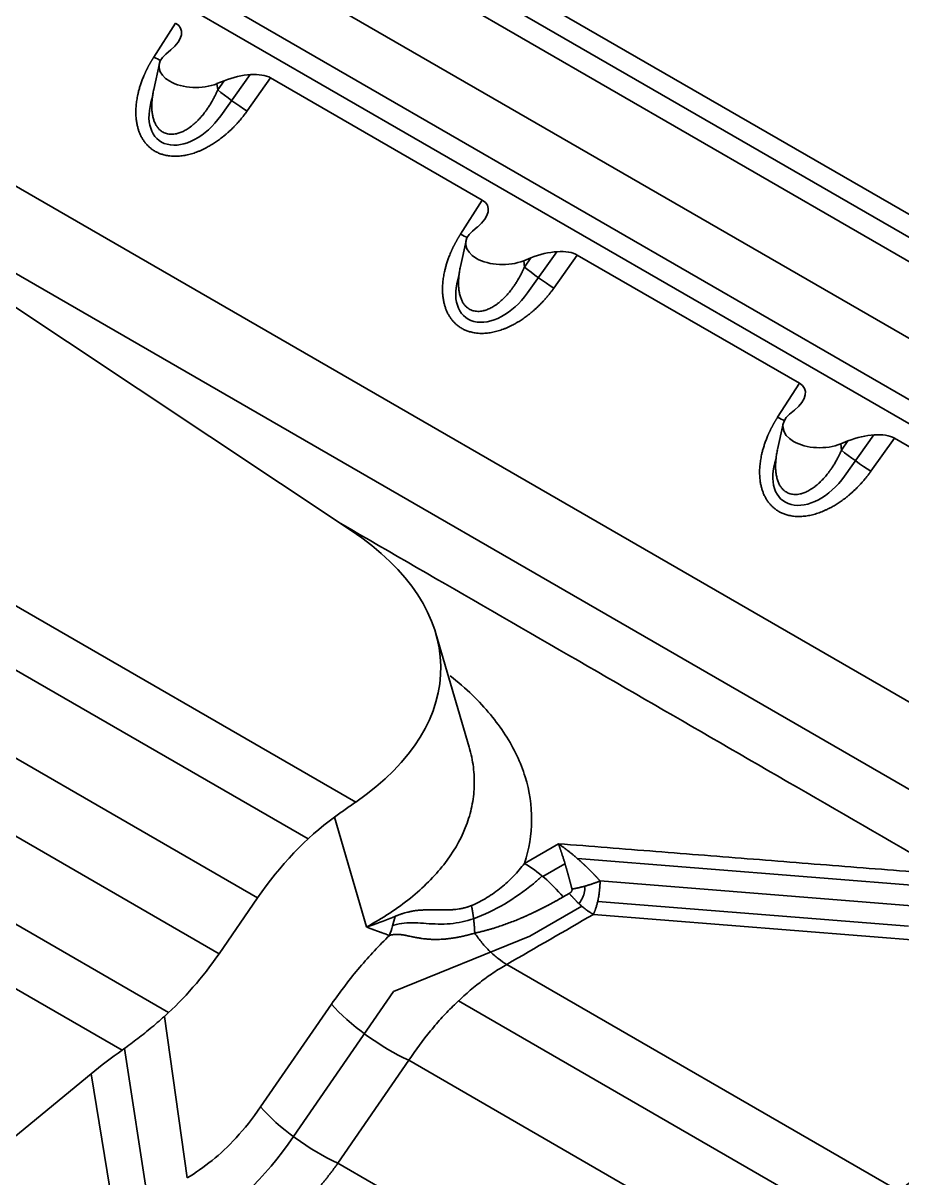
# Model space of a CAD drawing. Header units: millimetres. Extents: x 256 to 2096, y 1004 to 2403.
# Drawn here: x 1630.8 to 1690.5, y 2091 to 2169.4 of the extents above; entities that cross this region are included whole.
import ezdxf

# ---------------------------------------------------------------- set-up
doc = ezdxf.new("R2010")
doc.units = ezdxf.units.MM
doc.layers.add('1', color=7, linetype='Continuous', true_color=0xffffff)

msp = doc.modelspace()

# ---------------------------------------------------------------- linework, layer by layer
at = {"layer": '1', "color": 7, "linetype": 'Continuous', "lineweight": 35}
for p, q in [((1596.868, 2210.736), (1757.474, 2118.01)), ((1756.055, 2115.636), (1595.449, 2208.361)), ((1756.506, 2117.012), (1602.939, 2205.674)), ((1592.594, 2204.79), (1753.775, 2111.733)), ((1749.592, 2109.995), (1590.736, 2201.711)), ((1589.546, 2200.757), (1747.941, 2109.307)), ((1653.069, 2134.954), (1554.849, 2200.188)), ((1517.584, 2194.91), (1653.378, 2116.51)), ((1650.138, 2114.005), (1514.174, 2192.504)), ((1510.373, 2188.722), (1646.709, 2110.008)), ((1580.639, 2186.992), (1737.2, 2096.602)), ((1644.091, 2106.211), (1506.94, 2185.396)), ((1640.662, 2102.214), (1501.485, 2182.568)), ((1637.504, 2099.662), (1496.162, 2181.266)), ((1641.142, 2169.411), (1639.66, 2167.102)), ((1733.437, 2092.855), (1603.522, 2167.862)), ((1640.814, 2167.591), (1640.471, 2167.308)), ((1640.038, 2166.66), (1639.657, 2164.908)), ((1643.952, 2165.298), (1644.442, 2165.496)), ((1644, 2164.874), (1644.442, 2165.496)), ((1646.198, 2165.912), (1644.207, 2163.111)), ((1646, 2163.442), (1647.595, 2165.686)), ((1661.974, 2157.384), (1647.595, 2165.686)), ((1643.952, 2165.298), (1644, 2164.874)), ((1661.974, 2157.384), (1660.492, 2155.075)), ((1661.645, 2155.564), (1661.302, 2155.281)), ((1660.87, 2154.633), (1660.489, 2152.881)), ((1667.029, 2153.885), (1665.039, 2151.084)), ((1666.832, 2151.414), (1668.427, 2153.659)), ((1683.513, 2144.949), (1668.427, 2153.659)), ((1664.784, 2153.271), (1665.274, 2153.469)), ((1664.784, 2153.271), (1664.832, 2152.846)), ((1664.832, 2152.846), (1665.274, 2153.469)), ((1683.513, 2144.949), (1682.03, 2142.64)), ((1683.184, 2143.129), (1682.841, 2142.846)), ((1682.408, 2142.198), (1682.027, 2140.446)), ((1688.568, 2141.45), (1686.577, 2138.649)), ((1688.371, 2138.979), (1689.966, 2141.223)), ((1704.952, 2132.571), (1689.966, 2141.223)), ((1686.323, 2140.835), (1686.813, 2141.034)), ((1686.323, 2140.835), (1686.37, 2140.411)), ((1686.37, 2140.411), (1686.813, 2141.034)), ((1661.084, 2120.236), (1658.816, 2127.967)), ((1654.113, 2108.025), (1651.926, 2115.48)), ((1667.14, 2113.68), (1664.83, 2112.346)), ((1666.088, 2111.456), (1667.59, 2112.323)), ((1668.433, 2112.674), (1693.416, 2110.686)), ((1669.978, 2111.149), (1693.202, 2109.301)), ((1644.091, 2106.211), (1646.709, 2110.008)), ((1667.872, 2110.303), (1667.468, 2110.069)), ((1690.914, 2108.08), (1669.811, 2109.759)), ((1665.198, 2107.395), (1668.734, 2109.436)), ((1669.52, 2108.88), (1692.805, 2107.027)), ((1665.198, 2107.395), (1655.938, 2103.639)), ((1663.639, 2105.484), (1690.294, 2090.095)), ((1649.148, 2093.789), (1655.938, 2103.639)), ((1646.918, 2095.801), (1651.736, 2102.789)), ((1687.397, 2087.392), (1660.35, 2103.008)), ((1641.919, 2090.985), (1640.379, 2101.957)), ((1639.285, 2089.319), (1637.676, 2099.784)), ((1652.168, 2091.985), (1656.986, 2098.973)), ((1656.986, 2098.973), (1683.775, 2083.506)), ((1627.702, 2091.715), (1635.397, 2098.06)), ((1637.111, 2087.677), (1635.397, 2098.06)), ((1677.451, 2077.388), (1652.168, 2091.985))]:
    msp.add_line(p, q, dxfattribs=at)
for centre, major_axis, ratio, start_param, end_param in [((1638.897, 2168.055), (2.614, 0.946), 0.485717, 5.345201, 6.671447), ((1638.789, 2167.887), (1.683, -1.081), 0.116058, 5.328863, 5.692028), ((1642.518, 2166.48), (-2.5, 0), 0.57735, 5.67232, 8.464847), ((1645.246, 2164.39), (2.712, 0.885), 0.461217, 0.392684, 1.71893), ((1645.13, 2164.226), (-1.63, 1.159), 0.082908, 0.865704, 2.191949), ((1642.234, 2164.391), (2.211, 2.952), 0.636659, 2.042186, 4.755388), ((1659.729, 2156.028), (2.614, 0.946), 0.485717, 5.345201, 6.671447), ((1663.35, 2154.453), (-2.5, 0), 0.57735, 5.67232, 8.464847), ((1659.621, 2155.859), (1.683, -1.081), 0.116058, 5.328863, 5.692028), ((1666.078, 2152.362), (2.712, 0.885), 0.461217, 0.392684, 1.71893), ((1665.962, 2152.199), (-1.63, 1.159), 0.082908, 0.865704, 2.191949), ((1663.066, 2152.363), (2.211, 2.952), 0.636659, 2.042186, 4.755388), ((1681.268, 2143.593), (2.614, 0.946), 0.485717, 5.345201, 6.671447), ((1681.159, 2143.424), (1.683, -1.081), 0.116058, 5.328863, 5.692028), ((1684.889, 2142.018), (-2.5, 0), 0.57735, 5.67232, 8.464847), ((1687.616, 2139.927), (2.712, 0.885), 0.461217, 0.392684, 1.71893), ((1687.5, 2139.763), (-1.63, 1.159), 0.082908, 0.865704, 2.191949), ((1684.605, 2139.928), (2.211, 2.952), 0.636659, 2.042186, 4.755388), ((1633.442, 2125.649), (-25.715, 0.042), 0.561305, 2.458838, 3.844981), ((1655.939, 2098.702), (6.727, 19.035), 0.666532, 0.770798, 1.185651), ((1664.83, 2105.814), (4, -6.928), 0.577343, 1.871086, 2.356219), ((1650.099, 2109.534), (-2.618, -7.559), 0.743312, 1.552769, 1.72162), ((1634.861, 2117.518), (6.727, 19.035), 0.666532, 4.02355, 4.327244), ((1655.218, 2101.488), (-4.116, 2.838), 0.261213, 0.765491, 2.185331), ((1672.259, 2083.158), (-45, 0), 0.57735, 5.594889, 5.67232), ((1650.4, 2094.5), (-4.116, 2.838), 0.261213, 0.765491, 2.185331), ((1639.887, 2105.052), (6.727, 19.035), 0.666532, 3.804731, 4.329971), ((1691.773, 2078.013), (12.247, 15.98), 0.469287, 0.84682, 1.370419)]:
    msp.add_ellipse(centre, major_axis=major_axis, ratio=ratio, start_param=start_param, end_param=end_param, dxfattribs=at)
for points, degree, knots in [([(1639.66, 2167.102), (1639.652, 2167.09), (1639.636, 2167.065), (1639.612, 2167.027), (1639.588, 2166.989), (1639.564, 2166.95), (1639.54, 2166.911), (1639.516, 2166.871), (1639.491, 2166.83), (1639.467, 2166.788), (1639.442, 2166.746), (1639.418, 2166.704), (1639.393, 2166.66), (1639.369, 2166.616), (1639.344, 2166.572), (1639.319, 2166.527), (1639.295, 2166.481), (1639.27, 2166.434), (1639.246, 2166.387), (1639.221, 2166.339), (1639.197, 2166.291), (1639.173, 2166.242), (1639.148, 2166.192), (1639.124, 2166.142), (1639.1, 2166.091), (1639.076, 2166.039), (1639.053, 2165.987), (1639.029, 2165.934), (1639.006, 2165.88), (1638.952, 2165.753), (1638.873, 2165.556), (1638.778, 2165.292), (1638.698, 2165.036), (1638.63, 2164.791), (1638.576, 2164.567), (1638.535, 2164.363), (1638.503, 2164.176), (1638.477, 2163.994), (1638.459, 2163.817), (1638.446, 2163.645), (1638.439, 2163.478), (1638.439, 2163.316), (1638.443, 2163.16), (1638.453, 2163.01), (1638.467, 2162.865), (1638.486, 2162.726), (1638.508, 2162.592), (1638.535, 2162.465), (1638.573, 2162.306), (1638.629, 2162.117), (1638.711, 2161.902), (1638.807, 2161.697), (1638.919, 2161.502), (1639.043, 2161.324), (1639.179, 2161.161), (1639.327, 2161.011), (1639.468, 2160.892), (1639.594, 2160.801), (1639.701, 2160.732), (1639.811, 2160.669), (1639.924, 2160.613), (1640.039, 2160.562), (1640.157, 2160.518), (1640.286, 2160.477), (1640.427, 2160.441), (1640.582, 2160.41), (1640.763, 2160.384), (1640.978, 2160.366), (1641.256, 2160.365), (1641.579, 2160.392), (1641.939, 2160.457), (1642.24, 2160.539), (1642.481, 2160.619), (1642.663, 2160.687), (1642.849, 2160.764), (1643.038, 2160.851), (1643.255, 2160.961), (1643.502, 2161.098), (1643.778, 2161.269), (1644.059, 2161.462), (1644.267, 2161.62), (1644.404, 2161.73), (1644.47, 2161.783), (1644.535, 2161.838), (1644.599, 2161.893), (1644.663, 2161.949), (1644.726, 2162.006), (1644.789, 2162.063), (1644.851, 2162.12), (1644.912, 2162.179), (1644.973, 2162.237), (1645.033, 2162.297), (1645.092, 2162.356), (1645.151, 2162.417), (1645.209, 2162.477), (1645.266, 2162.539), (1645.323, 2162.601), (1645.379, 2162.663), (1645.435, 2162.725), (1645.489, 2162.789), (1645.544, 2162.852), (1645.597, 2162.916), (1645.65, 2162.98), (1645.702, 2163.045), (1645.753, 2163.11), (1645.804, 2163.176), (1645.854, 2163.242), (1645.904, 2163.308), (1645.953, 2163.375), (1645.984, 2163.419), (1646, 2163.442)], 3, [0, 0, 0, 0, 0.002822, 0.005682, 0.00858, 0.011517, 0.014492, 0.017506, 0.020558, 0.023649, 0.026778, 0.029945, 0.033151, 0.036396, 0.039679, 0.043, 0.04636, 0.049758, 0.053195, 0.05667, 0.060184, 0.063736, 0.067327, 0.070957, 0.074624, 0.078331, 0.082076, 0.08586, 0.089682, 0.093543, 0.112853, 0.131403, 0.149189, 0.166215, 0.182483, 0.19569, 0.208601, 0.221217, 0.233532, 0.245544, 0.257251, 0.268654, 0.279754, 0.290554, 0.301057, 0.311263, 0.321163, 0.330754, 0.340031, 0.35748, 0.374859, 0.392199, 0.409483, 0.426752, 0.442833, 0.45944, 0.476198, 0.486178, 0.496102, 0.505967, 0.515765, 0.525494, 0.535149, 0.544729, 0.556427, 0.568259, 0.580229, 0.597102, 0.615606, 0.640595, 0.665997, 0.691826, 0.704514, 0.717551, 0.730939, 0.744681, 0.758774, 0.778991, 0.800082, 0.822047, 0.844885, 0.850333, 0.855774, 0.861206, 0.866631, 0.872049, 0.877458, 0.88286, 0.888255, 0.893643, 0.899023, 0.904397, 0.909763, 0.915123, 0.920475, 0.925821, 0.93116, 0.936493, 0.941819, 0.947139, 0.952452, 0.95776, 0.963061, 0.968356, 0.973645, 0.978928, 0.984205, 0.989476, 0.994741, 1, 1, 1, 1]), ([(1639.654, 2164.898), (1639.644, 2164.85), (1639.624, 2164.75), (1639.597, 2164.6), (1639.574, 2164.45), (1639.555, 2164.304), (1639.541, 2164.162), (1639.531, 2164.024), (1639.525, 2163.891), (1639.524, 2163.762), (1639.526, 2163.638), (1639.532, 2163.518), (1639.541, 2163.403), (1639.554, 2163.294), (1639.579, 2163.128), (1639.627, 2162.915), (1639.714, 2162.667), (1639.824, 2162.451), (1639.956, 2162.267), (1640.095, 2162.128), (1640.234, 2162.028), (1640.371, 2161.956), (1640.518, 2161.904), (1640.674, 2161.871), (1640.84, 2161.858), (1641.013, 2161.867), (1641.173, 2161.893), (1641.318, 2161.93), (1641.448, 2161.973), (1641.582, 2162.028), (1641.72, 2162.094), (1641.86, 2162.171), (1642.002, 2162.26), (1642.147, 2162.361), (1642.308, 2162.486), (1642.487, 2162.641), (1642.683, 2162.832), (1642.883, 2163.05), (1643.057, 2163.261), (1643.209, 2163.464), (1643.343, 2163.656), (1643.484, 2163.874), (1643.59, 2164.052), (1643.661, 2164.18), (1643.698, 2164.248), (1643.735, 2164.316), (1643.771, 2164.385), (1643.806, 2164.454), (1643.84, 2164.523), (1643.873, 2164.593), (1643.906, 2164.662), (1643.938, 2164.733), (1643.97, 2164.803), (1643.99, 2164.85), (1644, 2164.874)], 3, [0, 0, 0, 0, 0.016644, 0.03422, 0.051332, 0.067982, 0.084168, 0.099893, 0.115159, 0.129966, 0.144318, 0.158218, 0.171668, 0.184673, 0.197239, 0.231236, 0.263441, 0.29406, 0.32334, 0.351564, 0.372439, 0.393451, 0.414749, 0.436471, 0.45875, 0.481705, 0.505448, 0.522175, 0.539596, 0.557735, 0.576612, 0.596246, 0.616653, 0.637846, 0.659836, 0.689536, 0.721521, 0.755783, 0.792308, 0.816105, 0.842751, 0.872213, 0.904453, 0.913182, 0.921902, 0.930614, 0.939317, 0.948012, 0.956698, 0.965375, 0.974044, 0.982704, 0.991356, 1, 1, 1, 1]), ([(1660.492, 2155.075), (1660.484, 2155.063), (1660.468, 2155.038), (1660.444, 2155), (1660.42, 2154.962), (1660.396, 2154.923), (1660.372, 2154.883), (1660.347, 2154.843), (1660.323, 2154.802), (1660.299, 2154.761), (1660.274, 2154.719), (1660.25, 2154.676), (1660.225, 2154.633), (1660.201, 2154.589), (1660.176, 2154.545), (1660.151, 2154.499), (1660.127, 2154.454), (1660.102, 2154.407), (1660.078, 2154.36), (1660.053, 2154.312), (1660.029, 2154.264), (1660.004, 2154.215), (1659.98, 2154.165), (1659.956, 2154.114), (1659.932, 2154.063), (1659.908, 2154.012), (1659.884, 2153.959), (1659.861, 2153.906), (1659.838, 2153.853), (1659.784, 2153.726), (1659.705, 2153.529), (1659.61, 2153.264), (1659.529, 2153.009), (1659.462, 2152.763), (1659.408, 2152.54), (1659.367, 2152.335), (1659.335, 2152.149), (1659.309, 2151.967), (1659.291, 2151.79), (1659.278, 2151.617), (1659.271, 2151.451), (1659.271, 2151.289), (1659.275, 2151.133), (1659.285, 2150.982), (1659.299, 2150.838), (1659.318, 2150.698), (1659.34, 2150.565), (1659.366, 2150.437), (1659.405, 2150.279), (1659.461, 2150.09), (1659.543, 2149.875), (1659.639, 2149.67), (1659.751, 2149.475), (1659.874, 2149.297), (1660.011, 2149.133), (1660.159, 2148.984), (1660.3, 2148.865), (1660.426, 2148.774), (1660.532, 2148.705), (1660.642, 2148.642), (1660.755, 2148.585), (1660.871, 2148.535), (1660.989, 2148.491), (1661.118, 2148.45), (1661.259, 2148.413), (1661.414, 2148.383), (1661.595, 2148.356), (1661.81, 2148.339), (1662.088, 2148.337), (1662.411, 2148.365), (1662.771, 2148.43), (1663.072, 2148.511), (1663.313, 2148.591), (1663.495, 2148.66), (1663.681, 2148.737), (1663.87, 2148.824), (1664.087, 2148.933), (1664.334, 2149.071), (1664.61, 2149.242), (1664.891, 2149.435), (1665.099, 2149.592), (1665.236, 2149.702), (1665.302, 2149.756), (1665.367, 2149.811), (1665.431, 2149.866), (1665.495, 2149.922), (1665.558, 2149.978), (1665.621, 2150.035), (1665.683, 2150.093), (1665.744, 2150.151), (1665.805, 2150.21), (1665.865, 2150.269), (1665.924, 2150.329), (1665.983, 2150.389), (1666.041, 2150.45), (1666.098, 2150.511), (1666.155, 2150.573), (1666.211, 2150.635), (1666.267, 2150.698), (1666.321, 2150.761), (1666.376, 2150.825), (1666.429, 2150.889), (1666.482, 2150.953), (1666.534, 2151.018), (1666.585, 2151.083), (1666.636, 2151.149), (1666.686, 2151.214), (1666.736, 2151.281), (1666.784, 2151.347), (1666.816, 2151.392), (1666.832, 2151.414)], 3, [0, 0, 0, 0, 0.002822, 0.005682, 0.00858, 0.011517, 0.014492, 0.017506, 0.020558, 0.023649, 0.026778, 0.029945, 0.033151, 0.036396, 0.039679, 0.043, 0.04636, 0.049758, 0.053195, 0.05667, 0.060184, 0.063736, 0.067327, 0.070957, 0.074624, 0.078331, 0.082076, 0.08586, 0.089682, 0.093543, 0.112853, 0.131403, 0.149189, 0.166215, 0.182483, 0.19569, 0.208601, 0.221217, 0.233532, 0.245544, 0.257251, 0.268654, 0.279754, 0.290554, 0.301057, 0.311263, 0.321163, 0.330754, 0.340031, 0.35748, 0.374859, 0.392199, 0.409483, 0.426752, 0.442833, 0.45944, 0.476198, 0.486178, 0.496102, 0.505967, 0.515765, 0.525494, 0.535149, 0.544729, 0.556427, 0.568259, 0.580229, 0.597102, 0.615606, 0.640595, 0.665997, 0.691826, 0.704514, 0.717551, 0.730939, 0.744681, 0.758774, 0.778991, 0.800082, 0.822047, 0.844885, 0.850333, 0.855774, 0.861206, 0.866631, 0.872049, 0.877458, 0.88286, 0.888255, 0.893643, 0.899023, 0.904397, 0.909763, 0.915123, 0.920475, 0.925821, 0.93116, 0.936493, 0.941819, 0.947139, 0.952452, 0.95776, 0.963061, 0.968356, 0.973645, 0.978928, 0.984205, 0.989476, 0.994741, 1, 1, 1, 1]), ([(1660.486, 2152.871), (1660.476, 2152.822), (1660.455, 2152.723), (1660.428, 2152.573), (1660.405, 2152.423), (1660.387, 2152.276), (1660.373, 2152.134), (1660.363, 2151.997), (1660.357, 2151.863), (1660.356, 2151.735), (1660.358, 2151.61), (1660.364, 2151.491), (1660.373, 2151.376), (1660.386, 2151.266), (1660.411, 2151.101), (1660.459, 2150.887), (1660.546, 2150.64), (1660.656, 2150.424), (1660.787, 2150.24), (1660.926, 2150.101), (1661.066, 2150), (1661.203, 2149.929), (1661.35, 2149.876), (1661.506, 2149.844), (1661.671, 2149.831), (1661.845, 2149.839), (1662.005, 2149.865), (1662.15, 2149.903), (1662.28, 2149.946), (1662.414, 2150.001), (1662.552, 2150.066), (1662.692, 2150.144), (1662.834, 2150.233), (1662.979, 2150.334), (1663.14, 2150.459), (1663.319, 2150.614), (1663.515, 2150.804), (1663.715, 2151.022), (1663.889, 2151.234), (1664.041, 2151.437), (1664.175, 2151.629), (1664.316, 2151.846), (1664.422, 2152.025), (1664.493, 2152.153), (1664.53, 2152.221), (1664.567, 2152.289), (1664.602, 2152.358), (1664.637, 2152.427), (1664.672, 2152.496), (1664.705, 2152.565), (1664.738, 2152.635), (1664.77, 2152.705), (1664.802, 2152.776), (1664.822, 2152.823), (1664.832, 2152.846)], 3, [0, 0, 0, 0, 0.016644, 0.03422, 0.051332, 0.067982, 0.084168, 0.099893, 0.115159, 0.129966, 0.144318, 0.158218, 0.171668, 0.184673, 0.197239, 0.231236, 0.263441, 0.29406, 0.32334, 0.351564, 0.372439, 0.393451, 0.414749, 0.436471, 0.45875, 0.481705, 0.505448, 0.522175, 0.539596, 0.557735, 0.576612, 0.596246, 0.616653, 0.637846, 0.659836, 0.689536, 0.721521, 0.755783, 0.792308, 0.816105, 0.842751, 0.872213, 0.904453, 0.913182, 0.921902, 0.930614, 0.939317, 0.948012, 0.956698, 0.965375, 0.974044, 0.982704, 0.991356, 1, 1, 1, 1]), ([(1682.03, 2142.64), (1682.022, 2142.628), (1682.006, 2142.603), (1681.982, 2142.565), (1681.958, 2142.527), (1681.934, 2142.488), (1681.91, 2142.448), (1681.886, 2142.408), (1681.861, 2142.367), (1681.837, 2142.326), (1681.813, 2142.284), (1681.788, 2142.241), (1681.763, 2142.198), (1681.739, 2142.154), (1681.714, 2142.109), (1681.69, 2142.064), (1681.665, 2142.018), (1681.641, 2141.972), (1681.616, 2141.925), (1681.592, 2141.877), (1681.567, 2141.828), (1681.543, 2141.779), (1681.519, 2141.73), (1681.494, 2141.679), (1681.47, 2141.628), (1681.447, 2141.576), (1681.423, 2141.524), (1681.399, 2141.471), (1681.376, 2141.417), (1681.322, 2141.291), (1681.243, 2141.094), (1681.149, 2140.829), (1681.068, 2140.574), (1681, 2140.328), (1680.947, 2140.104), (1680.905, 2139.9), (1680.873, 2139.713), (1680.848, 2139.532), (1680.829, 2139.354), (1680.816, 2139.182), (1680.81, 2139.015), (1680.809, 2138.854), (1680.813, 2138.698), (1680.823, 2138.547), (1680.837, 2138.402), (1680.856, 2138.263), (1680.879, 2138.13), (1680.905, 2138.002), (1680.943, 2137.843), (1681, 2137.655), (1681.081, 2137.44), (1681.177, 2137.234), (1681.289, 2137.04), (1681.413, 2136.862), (1681.549, 2136.698), (1681.697, 2136.549), (1681.838, 2136.43), (1681.964, 2136.338), (1682.071, 2136.27), (1682.181, 2136.207), (1682.294, 2136.15), (1682.409, 2136.1), (1682.527, 2136.055), (1682.656, 2136.015), (1682.798, 2135.978), (1682.953, 2135.947), (1683.134, 2135.921), (1683.348, 2135.904), (1683.626, 2135.902), (1683.949, 2135.93), (1684.309, 2135.995), (1684.61, 2136.076), (1684.852, 2136.156), (1685.034, 2136.224), (1685.219, 2136.302), (1685.408, 2136.389), (1685.625, 2136.498), (1685.872, 2136.636), (1686.149, 2136.807), (1686.429, 2137), (1686.637, 2137.157), (1686.774, 2137.267), (1686.84, 2137.321), (1686.905, 2137.376), (1686.969, 2137.431), (1687.033, 2137.487), (1687.097, 2137.543), (1687.159, 2137.6), (1687.221, 2137.658), (1687.282, 2137.716), (1687.343, 2137.775), (1687.403, 2137.834), (1687.462, 2137.894), (1687.521, 2137.954), (1687.579, 2138.015), (1687.637, 2138.076), (1687.693, 2138.138), (1687.75, 2138.2), (1687.805, 2138.263), (1687.86, 2138.326), (1687.914, 2138.39), (1687.967, 2138.454), (1688.02, 2138.518), (1688.072, 2138.583), (1688.124, 2138.648), (1688.175, 2138.713), (1688.225, 2138.779), (1688.274, 2138.846), (1688.323, 2138.912), (1688.355, 2138.957), (1688.371, 2138.979)], 3, [0, 0, 0, 0, 0.002822, 0.005682, 0.00858, 0.011517, 0.014492, 0.017506, 0.020558, 0.023649, 0.026778, 0.029945, 0.033151, 0.036396, 0.039679, 0.043, 0.04636, 0.049758, 0.053195, 0.05667, 0.060184, 0.063736, 0.067327, 0.070957, 0.074624, 0.078331, 0.082076, 0.08586, 0.089682, 0.093543, 0.112853, 0.131403, 0.149189, 0.166215, 0.182483, 0.19569, 0.208601, 0.221217, 0.233532, 0.245544, 0.257251, 0.268654, 0.279754, 0.290554, 0.301057, 0.311263, 0.321163, 0.330754, 0.340031, 0.35748, 0.374859, 0.392199, 0.409483, 0.426752, 0.442833, 0.45944, 0.476198, 0.486178, 0.496102, 0.505967, 0.515765, 0.525494, 0.535149, 0.544729, 0.556427, 0.568259, 0.580229, 0.597102, 0.615606, 0.640595, 0.665997, 0.691826, 0.704514, 0.717551, 0.730939, 0.744681, 0.758774, 0.778991, 0.800082, 0.822047, 0.844885, 0.850333, 0.855774, 0.861206, 0.866631, 0.872049, 0.877458, 0.88286, 0.888255, 0.893643, 0.899023, 0.904397, 0.909763, 0.915123, 0.920475, 0.925821, 0.93116, 0.936493, 0.941819, 0.947139, 0.952452, 0.95776, 0.963061, 0.968356, 0.973645, 0.978928, 0.984205, 0.989476, 0.994741, 1, 1, 1, 1]), ([(1682.025, 2140.435), (1682.014, 2140.387), (1681.994, 2140.287), (1681.967, 2140.138), (1681.944, 2139.987), (1681.925, 2139.841), (1681.911, 2139.699), (1681.901, 2139.562), (1681.896, 2139.428), (1681.894, 2139.299), (1681.896, 2139.175), (1681.902, 2139.056), (1681.911, 2138.941), (1681.924, 2138.831), (1681.949, 2138.666), (1681.997, 2138.452), (1682.084, 2138.205), (1682.194, 2137.989), (1682.326, 2137.805), (1682.465, 2137.666), (1682.605, 2137.565), (1682.741, 2137.493), (1682.888, 2137.441), (1683.044, 2137.408), (1683.21, 2137.396), (1683.383, 2137.404), (1683.543, 2137.43), (1683.688, 2137.468), (1683.819, 2137.511), (1683.953, 2137.565), (1684.09, 2137.631), (1684.23, 2137.708), (1684.373, 2137.798), (1684.517, 2137.899), (1684.678, 2138.024), (1684.857, 2138.178), (1685.053, 2138.369), (1685.253, 2138.587), (1685.428, 2138.799), (1685.58, 2139.002), (1685.713, 2139.193), (1685.854, 2139.411), (1685.96, 2139.59), (1686.032, 2139.718), (1686.069, 2139.786), (1686.105, 2139.854), (1686.141, 2139.922), (1686.176, 2139.991), (1686.21, 2140.061), (1686.244, 2140.13), (1686.276, 2140.2), (1686.309, 2140.27), (1686.34, 2140.34), (1686.36, 2140.388), (1686.37, 2140.411)], 3, [0, 0, 0, 0, 0.016644, 0.03422, 0.051332, 0.067982, 0.084168, 0.099893, 0.115159, 0.129966, 0.144318, 0.158218, 0.171668, 0.184673, 0.197239, 0.231236, 0.263441, 0.29406, 0.32334, 0.351564, 0.372439, 0.393451, 0.414749, 0.436471, 0.45875, 0.481705, 0.505448, 0.522175, 0.539596, 0.557735, 0.576612, 0.596246, 0.616653, 0.637846, 0.659836, 0.689536, 0.721521, 0.755783, 0.792308, 0.816105, 0.842751, 0.872213, 0.904453, 0.913182, 0.921902, 0.930614, 0.939317, 0.948012, 0.956698, 0.965375, 0.974044, 0.982704, 0.991356, 1, 1, 1, 1]), ([(1664.83, 2112.346), (1665.149, 2113.323), (1665.473, 2115.275), (1665.037, 2118.235), (1663.682, 2121.108), (1661.781, 2123.394), (1660.327, 2124.664), (1659.785, 2125.091)], 3, [0, 0, 0, 0, 0.220701, 0.441402, 0.662103, 0.882804, 1, 1, 1, 1]), ([(1661.128, 2120.077), (1661.131, 2120.07), (1661.254, 2119.618), (1661.339, 2119.165), (1661.433, 2118.272), (1661.443, 2117.825), (1661.39, 2116.935), (1661.326, 2116.492), (1661.175, 2115.833), (1661.115, 2115.615), (1660.978, 2115.18), (1660.901, 2114.964), (1660.467, 2113.89), (1659.977, 2113.054), (1658.726, 2111.459), (1657.966, 2110.699), (1656.648, 2109.635), (1656.179, 2109.294), (1655.186, 2108.638), (1654.662, 2108.324), (1654.112, 2108.025)], 3, [0, 0, 0, 0, 0.001647, 0.101483, 0.101483, 0.201318, 0.201318, 0.301153, 0.301153, 0.351071, 0.351071, 0.400988, 0.400988, 0.600659, 0.600659, 0.800329, 0.800329, 0.900165, 0.900165, 1, 1, 1, 1]), ([(1668.065, 2110.599), (1668.062, 2110.612), (1668.055, 2110.637), (1668.045, 2110.675), (1668.035, 2110.714), (1668.025, 2110.752), (1668.015, 2110.791), (1668.005, 2110.829), (1667.995, 2110.868), (1667.985, 2110.907), (1667.975, 2110.946), (1667.965, 2110.985), (1667.954, 2111.024), (1667.944, 2111.063), (1667.934, 2111.103), (1667.923, 2111.142), (1667.912, 2111.182), (1667.902, 2111.222), (1667.891, 2111.262), (1667.88, 2111.301), (1667.87, 2111.341), (1667.859, 2111.381), (1667.848, 2111.422), (1667.837, 2111.462), (1667.826, 2111.502), (1667.815, 2111.542), (1667.803, 2111.583), (1667.792, 2111.623), (1667.781, 2111.664), (1667.769, 2111.704), (1667.758, 2111.745), (1667.747, 2111.786), (1667.735, 2111.826), (1667.723, 2111.867), (1667.712, 2111.908), (1667.7, 2111.949), (1667.688, 2111.99), (1667.676, 2112.031), (1667.664, 2112.072), (1667.652, 2112.113), (1667.64, 2112.154), (1667.614, 2112.242), (1667.573, 2112.38), (1667.516, 2112.569), (1667.455, 2112.763), (1667.408, 2112.908), (1667.376, 2113.005), (1667.36, 2113.053), (1667.343, 2113.103), (1667.326, 2113.154), (1667.308, 2113.207), (1667.289, 2113.262), (1667.27, 2113.318), (1667.25, 2113.375), (1667.229, 2113.434), (1667.208, 2113.494), (1667.186, 2113.555), (1667.163, 2113.617), (1667.147, 2113.659), (1667.14, 2113.68)], 3, [0, 0, 0, 0, 0.010445, 0.020956, 0.031534, 0.042179, 0.05289, 0.063668, 0.074513, 0.085425, 0.096403, 0.107448, 0.11856, 0.129739, 0.140985, 0.152297, 0.163677, 0.175123, 0.186637, 0.198217, 0.209865, 0.221579, 0.233361, 0.245209, 0.257125, 0.269107, 0.281157, 0.293274, 0.305458, 0.31771, 0.330028, 0.342414, 0.354867, 0.367387, 0.379974, 0.392629, 0.40535, 0.41814, 0.430996, 0.44392, 0.456911, 0.46997, 0.528569, 0.590841, 0.656787, 0.726409, 0.742978, 0.760293, 0.778355, 0.797162, 0.816715, 0.837015, 0.85806, 0.879852, 0.902389, 0.925673, 0.949702, 0.974478, 1, 1, 1, 1]), ([(1669.978, 2111.149), (1669.967, 2111.161), (1669.944, 2111.186), (1669.91, 2111.223), (1669.876, 2111.26), (1669.842, 2111.297), (1669.807, 2111.335), (1669.773, 2111.372), (1669.738, 2111.41), (1669.702, 2111.447), (1669.667, 2111.485), (1669.631, 2111.523), (1669.595, 2111.561), (1669.559, 2111.598), (1669.522, 2111.636), (1669.486, 2111.674), (1669.449, 2111.712), (1669.412, 2111.75), (1669.374, 2111.788), (1669.336, 2111.826), (1669.299, 2111.864), (1669.26, 2111.902), (1669.222, 2111.94), (1669.183, 2111.978), (1669.144, 2112.016), (1669.105, 2112.055), (1669.066, 2112.093), (1669.026, 2112.131), (1668.987, 2112.169), (1668.946, 2112.207), (1668.906, 2112.245), (1668.866, 2112.283), (1668.825, 2112.321), (1668.784, 2112.359), (1668.743, 2112.397), (1668.701, 2112.435), (1668.644, 2112.486), (1668.573, 2112.551), (1668.487, 2112.627), (1668.401, 2112.701), (1668.317, 2112.774), (1668.233, 2112.846), (1668.15, 2112.915), (1668.067, 2112.983), (1667.986, 2113.049), (1667.905, 2113.114), (1667.825, 2113.177), (1667.746, 2113.239), (1667.667, 2113.299), (1667.589, 2113.358), (1667.512, 2113.415), (1667.436, 2113.47), (1667.361, 2113.525), (1667.286, 2113.578), (1667.213, 2113.629), (1667.164, 2113.663), (1667.14, 2113.68)], 3, [0, 0, 0, 0, 0.01215, 0.024375, 0.036674, 0.049047, 0.061496, 0.074019, 0.086616, 0.099288, 0.112034, 0.124855, 0.137751, 0.150721, 0.163765, 0.176884, 0.190078, 0.203346, 0.216688, 0.230105, 0.243595, 0.257161, 0.2708, 0.284513, 0.298301, 0.312163, 0.326099, 0.340108, 0.354192, 0.368349, 0.38258, 0.396884, 0.411263, 0.425714, 0.440239, 0.454837, 0.469509, 0.500016, 0.530237, 0.560172, 0.589819, 0.619177, 0.648245, 0.677023, 0.705511, 0.733711, 0.761624, 0.789249, 0.816589, 0.843642, 0.870411, 0.896896, 0.923097, 0.949014, 0.974648, 1, 1, 1, 1]), ([(1664.83, 2112.346), (1664.605, 2112.048), (1664.361, 2111.759), (1663.966, 2111.344), (1663.83, 2111.209), (1663.547, 2110.947), (1663.401, 2110.82), (1663.1, 2110.574), (1662.944, 2110.456), (1662.624, 2110.229), (1662.459, 2110.122), (1662.122, 2109.918), (1661.95, 2109.822), (1661.597, 2109.642), (1661.418, 2109.559), (1661.236, 2109.483)], 3, [0, 0, 0, 0, 0.25, 0.25, 0.375, 0.375, 0.5, 0.5, 0.625, 0.625, 0.75, 0.75, 0.875, 0.875, 1, 1, 1, 1]), ([(1665.447, 2110.963), (1665.628, 2111.122), (1665.807, 2111.286), (1666.005, 2111.465), (1666.022, 2111.481), (1666.039, 2111.496)], 3, [0, 0, 0, 0, 0.91176, 0.91176, 1, 1, 1, 1]), ([(1665.447, 2110.963), (1664.177, 2109.945), (1662.837, 2109.099), (1660.872, 2108.413), (1660.337, 2108.297), (1659.513, 2108.226), (1659.237, 2108.219), (1658.694, 2108.228), (1658.426, 2108.245), (1657.903, 2108.282), (1657.649, 2108.302), (1657.153, 2108.322), (1656.912, 2108.32), (1656.437, 2108.27), (1656.202, 2108.222), (1655.939, 2108.132), (1655.912, 2108.122), (1655.884, 2108.112)], 3, [0, 0, 0, 0, 0.4494, 0.4494, 0.604155, 0.604155, 0.681532, 0.681532, 0.75891, 0.75891, 0.836287, 0.836287, 0.913665, 0.913665, 0.991042, 0.991042, 1, 1, 1, 1]), ([(1667.872, 2110.303), (1667.876, 2110.305), (1667.884, 2110.31), (1667.896, 2110.317), (1667.908, 2110.325), (1667.919, 2110.332), (1667.93, 2110.34), (1667.94, 2110.347), (1667.95, 2110.355), (1667.96, 2110.363), (1667.969, 2110.371), (1667.978, 2110.378), (1667.986, 2110.386), (1667.995, 2110.394), (1668.002, 2110.402), (1668.011, 2110.412), (1668.02, 2110.423), (1668.029, 2110.435), (1668.037, 2110.447), (1668.045, 2110.46), (1668.051, 2110.472), (1668.057, 2110.484), (1668.062, 2110.497), (1668.065, 2110.51), (1668.068, 2110.522), (1668.07, 2110.535), (1668.071, 2110.548), (1668.071, 2110.561), (1668.07, 2110.573), (1668.068, 2110.586), (1668.066, 2110.595), (1668.065, 2110.599)], 3, [0, 0, 0, 0, 0.037088, 0.073498, 0.109238, 0.144319, 0.178748, 0.212538, 0.245697, 0.278238, 0.310173, 0.341514, 0.372275, 0.40247, 0.432114, 0.461223, 0.50387, 0.54519, 0.585248, 0.624114, 0.661865, 0.698585, 0.734365, 0.769304, 0.803508, 0.83709, 0.870168, 0.902868, 0.935318, 0.967651, 1, 1, 1, 1]), ([(1668.919, 2110.794), (1668.92, 2110.789), (1668.921, 2110.784), (1668.942, 2110.624), (1668.933, 2110.471), (1668.867, 2110.179), (1668.811, 2110.043), (1668.679, 2109.811), (1668.608, 2109.712), (1668.53, 2109.621)], 3, [0, 0, 0, 0, 0.011424, 0.011424, 0.361214, 0.361214, 0.711003, 0.711003, 1, 1, 1, 1]), ([(1669.52, 2108.88), (1669.524, 2108.887), (1669.53, 2108.902), (1669.54, 2108.924), (1669.55, 2108.946), (1669.56, 2108.968), (1669.569, 2108.99), (1669.578, 2109.012), (1669.587, 2109.034), (1669.596, 2109.056), (1669.605, 2109.078), (1669.614, 2109.1), (1669.622, 2109.122), (1669.63, 2109.144), (1669.638, 2109.166), (1669.646, 2109.187), (1669.676, 2109.271), (1669.723, 2109.417), (1669.777, 2109.614), (1669.818, 2109.79), (1669.85, 2109.945), (1669.878, 2110.102), (1669.898, 2110.228), (1669.911, 2110.321), (1669.919, 2110.38), (1669.926, 2110.44), (1669.933, 2110.5), (1669.939, 2110.562), (1669.945, 2110.624), (1669.951, 2110.687), (1669.956, 2110.751), (1669.961, 2110.815), (1669.965, 2110.88), (1669.969, 2110.946), (1669.972, 2111.013), (1669.975, 2111.08), (1669.977, 2111.126), (1669.978, 2111.149)], 3, [0, 0, 0, 0, 0.01293, 0.025746, 0.038448, 0.051034, 0.063505, 0.07586, 0.088099, 0.100222, 0.112229, 0.12412, 0.135892, 0.147547, 0.159083, 0.170501, 0.1818, 0.289479, 0.390864, 0.459778, 0.52756, 0.594233, 0.659712, 0.683275, 0.706957, 0.730761, 0.754688, 0.778735, 0.802894, 0.827152, 0.851503, 0.875956, 0.900525, 0.925215, 0.950028, 0.97496, 1, 1, 1, 1]), ([(1667.468, 2110.069), (1667.444, 2110.056), (1667.398, 2110.029), (1667.328, 2109.989), (1667.258, 2109.949), (1667.188, 2109.91), (1667.118, 2109.87), (1667.048, 2109.831), (1666.978, 2109.793), (1666.909, 2109.754), (1666.839, 2109.716), (1666.77, 2109.679), (1666.701, 2109.641), (1666.632, 2109.604), (1666.563, 2109.567), (1666.494, 2109.53), (1666.425, 2109.494), (1666.356, 2109.458), (1666.287, 2109.422), (1666.219, 2109.387), (1666.15, 2109.351), (1666.082, 2109.317), (1666.013, 2109.282), (1665.945, 2109.248), (1665.877, 2109.214), (1665.809, 2109.18), (1665.741, 2109.147), (1665.673, 2109.113), (1665.605, 2109.081), (1665.537, 2109.048), (1665.47, 2109.016), (1665.402, 2108.984), (1665.335, 2108.952), (1665.268, 2108.921), (1665.2, 2108.89), (1665.133, 2108.859), (1665.066, 2108.829), (1664.999, 2108.798), (1664.933, 2108.769), (1664.866, 2108.739), (1664.799, 2108.71), (1664.733, 2108.681), (1664.666, 2108.652), (1664.6, 2108.624), (1664.534, 2108.596), (1664.467, 2108.568), (1664.401, 2108.541), (1664.235, 2108.472), (1663.97, 2108.366), (1663.605, 2108.229), (1663.243, 2108.101), (1662.965, 2108.01), (1662.772, 2107.95), (1662.662, 2107.917), (1662.552, 2107.884), (1662.442, 2107.852), (1662.332, 2107.821), (1662.223, 2107.792), (1662.113, 2107.763), (1662.004, 2107.735), (1661.895, 2107.708), (1661.786, 2107.681), (1661.678, 2107.656), (1661.569, 2107.632), (1661.497, 2107.616), (1661.461, 2107.609)], 3, [0, 0, 0, 0, 0.012677, 0.025313, 0.037908, 0.050464, 0.062978, 0.075452, 0.087886, 0.10028, 0.112633, 0.124947, 0.13722, 0.149453, 0.161647, 0.1738, 0.185914, 0.197988, 0.210022, 0.222017, 0.233972, 0.245887, 0.257764, 0.269601, 0.281398, 0.293157, 0.304877, 0.316557, 0.328199, 0.339801, 0.351365, 0.362891, 0.374377, 0.385825, 0.397235, 0.408606, 0.419939, 0.431234, 0.442491, 0.453709, 0.46489, 0.476033, 0.487138, 0.498205, 0.509235, 0.520227, 0.531182, 0.542099, 0.602735, 0.662205, 0.720525, 0.777716, 0.795217, 0.812648, 0.83001, 0.847305, 0.864532, 0.881692, 0.898786, 0.915815, 0.932779, 0.949678, 0.966515, 0.983288, 1, 1, 1, 1]), ([(1669.52, 2108.88), (1669.512, 2108.884), (1669.496, 2108.894), (1669.47, 2108.909), (1669.442, 2108.926), (1669.412, 2108.944), (1669.381, 2108.963), (1669.347, 2108.984), (1669.312, 2109.007), (1669.236, 2109.055), (1669.142, 2109.119), (1669.018, 2109.208), (1668.904, 2109.295), (1668.782, 2109.394), (1668.666, 2109.494), (1668.573, 2109.579), (1668.502, 2109.647), (1668.451, 2109.697), (1668.405, 2109.743), (1668.363, 2109.785), (1668.325, 2109.824), (1668.292, 2109.858), (1668.262, 2109.889), (1668.237, 2109.915), (1668.208, 2109.946), (1668.173, 2109.982), (1668.132, 2110.025), (1668.092, 2110.068), (1668.053, 2110.109), (1668.015, 2110.15), (1667.978, 2110.19), (1667.942, 2110.228), (1667.906, 2110.266), (1667.883, 2110.29), (1667.872, 2110.303)], 3, [0, 0, 0, 0, 0.013899, 0.028928, 0.045086, 0.062374, 0.080792, 0.10034, 0.121017, 0.142824, 0.231638, 0.285632, 0.361057, 0.433823, 0.503935, 0.571395, 0.605834, 0.637619, 0.666751, 0.69323, 0.717056, 0.738229, 0.756749, 0.772617, 0.785832, 0.812284, 0.838069, 0.863188, 0.887642, 0.911433, 0.934563, 0.957032, 0.978844, 1, 1, 1, 1]), ([(1661.236, 2109.483), (1661.227, 2109.48), (1661.21, 2109.473), (1661.184, 2109.462), (1661.157, 2109.452), (1661.129, 2109.441), (1661.1, 2109.43), (1661.071, 2109.42), (1661.041, 2109.409), (1661.01, 2109.398), (1660.978, 2109.388), (1660.945, 2109.377), (1660.912, 2109.367), (1660.878, 2109.357), (1660.842, 2109.346), (1660.793, 2109.333), (1660.712, 2109.312), (1660.604, 2109.286), (1660.491, 2109.264), (1660.353, 2109.24), (1660.194, 2109.219), (1660.02, 2109.203), (1659.876, 2109.193), (1659.752, 2109.188), (1659.555, 2109.182), (1659.286, 2109.181), (1658.956, 2109.187), (1658.637, 2109.193), (1658.339, 2109.195), (1658.046, 2109.188), (1657.774, 2109.172), (1657.501, 2109.144), (1657.299, 2109.114), (1657.149, 2109.086), (1657.074, 2109.07), (1656.987, 2109.051), (1656.866, 2109.023), (1656.725, 2108.985), (1656.59, 2108.944), (1656.488, 2108.911), (1656.401, 2108.881), (1656.324, 2108.854), (1656.252, 2108.827), (1656.182, 2108.8), (1656.114, 2108.773), (1656.069, 2108.755), (1656.047, 2108.746)], 3, [0, 0, 0, 0, 0.005065, 0.010261, 0.015588, 0.021044, 0.02663, 0.032344, 0.038186, 0.044154, 0.050248, 0.056467, 0.062809, 0.069274, 0.075861, 0.082568, 0.096881, 0.1211, 0.142199, 0.15791, 0.195813, 0.227608, 0.250414, 0.272386, 0.293546, 0.355495, 0.417561, 0.474946, 0.534925, 0.589057, 0.647395, 0.697855, 0.754913, 0.771959, 0.790359, 0.801548, 0.826107, 0.864842, 0.889224, 0.910345, 0.928012, 0.943222, 0.958041, 0.972454, 0.986445, 1, 1, 1, 1]), ([(1656.047, 2108.746), (1656.029, 2108.738), (1655.991, 2108.722), (1655.936, 2108.699), (1655.881, 2108.677), (1655.826, 2108.655), (1655.773, 2108.633), (1655.72, 2108.612), (1655.668, 2108.591), (1655.616, 2108.571), (1655.566, 2108.551), (1655.516, 2108.531), (1655.467, 2108.512), (1655.419, 2108.493), (1655.371, 2108.475), (1655.325, 2108.457), (1655.279, 2108.439), (1655.234, 2108.422), (1655.189, 2108.405), (1655.146, 2108.389), (1655.103, 2108.373), (1655.061, 2108.357), (1655.02, 2108.342), (1654.98, 2108.327), (1654.941, 2108.313), (1654.902, 2108.299), (1654.864, 2108.285), (1654.828, 2108.271), (1654.792, 2108.258), (1654.757, 2108.246), (1654.722, 2108.233), (1654.689, 2108.221), (1654.657, 2108.21), (1654.625, 2108.199), (1654.595, 2108.188), (1654.565, 2108.177), (1654.536, 2108.167), (1654.508, 2108.157), (1654.481, 2108.148), (1654.455, 2108.139), (1654.43, 2108.13), (1654.406, 2108.122), (1654.383, 2108.114), (1654.361, 2108.106), (1654.339, 2108.099), (1654.319, 2108.092), (1654.299, 2108.085), (1654.281, 2108.079), (1654.263, 2108.073), (1654.246, 2108.068), (1654.23, 2108.063), (1654.216, 2108.058), (1654.202, 2108.053), (1654.188, 2108.049), (1654.176, 2108.045), (1654.165, 2108.042), (1654.155, 2108.038), (1654.145, 2108.036), (1654.137, 2108.033), (1654.13, 2108.031), (1654.123, 2108.028), (1654.117, 2108.027), (1654.114, 2108.026), (1654.113, 2108.025)], 3, [0, 0, 0, 0, 0.030413, 0.06037, 0.089868, 0.118907, 0.147485, 0.175602, 0.203256, 0.230446, 0.257173, 0.283434, 0.309229, 0.334558, 0.359422, 0.383819, 0.407752, 0.431221, 0.454226, 0.476767, 0.498844, 0.520456, 0.541603, 0.562284, 0.5825, 0.602248, 0.621529, 0.640341, 0.658684, 0.676557, 0.693956, 0.710877, 0.727316, 0.743272, 0.758744, 0.773732, 0.788238, 0.802261, 0.815805, 0.82887, 0.841459, 0.853573, 0.865216, 0.876387, 0.887089, 0.897324, 0.907092, 0.916394, 0.925231, 0.933603, 0.941511, 0.948954, 0.955932, 0.962445, 0.968492, 0.974072, 0.979185, 0.98383, 0.988006, 0.991712, 0.994946, 0.997709, 1, 1, 1, 1]), ([(1655.67, 2107.452), (1655.307, 2107.578), (1654.889, 2107.73), (1654.646, 2107.819), (1654.499, 2107.873), (1654.269, 2107.959), (1654.113, 2108.025)], 2, [0, 0, 0, 0.5, 0.5, 0.75, 0.75, 1, 1, 1]), ([(1661.461, 2107.609), (1661.443, 2107.604), (1661.408, 2107.594), (1661.356, 2107.579), (1661.304, 2107.564), (1661.252, 2107.55), (1661.2, 2107.535), (1661.148, 2107.521), (1661.096, 2107.508), (1661.044, 2107.494), (1660.993, 2107.481), (1660.941, 2107.468), (1660.89, 2107.455), (1660.838, 2107.443), (1660.787, 2107.43), (1660.735, 2107.418), (1660.684, 2107.407), (1660.633, 2107.395), (1660.582, 2107.384), (1660.531, 2107.373), (1660.48, 2107.362), (1660.429, 2107.352), (1660.378, 2107.342), (1660.328, 2107.332), (1660.277, 2107.322), (1660.227, 2107.313), (1660.176, 2107.304), (1660.126, 2107.296), (1660.075, 2107.287), (1660.025, 2107.279), (1659.975, 2107.271), (1659.925, 2107.264), (1659.813, 2107.248), (1659.641, 2107.225), (1659.407, 2107.203), (1659.175, 2107.187), (1658.926, 2107.179), (1658.66, 2107.18), (1658.377, 2107.193), (1658.117, 2107.216), (1657.879, 2107.246), (1657.659, 2107.28), (1657.432, 2107.321), (1657.183, 2107.372), (1656.986, 2107.413), (1656.843, 2107.441), (1656.769, 2107.456), (1656.703, 2107.468), (1656.645, 2107.478), (1656.595, 2107.486), (1656.544, 2107.493), (1656.481, 2107.502), (1656.408, 2107.51), (1656.327, 2107.517), (1656.25, 2107.522), (1656.177, 2107.523), (1656.116, 2107.523), (1656.066, 2107.521), (1656.025, 2107.518), (1655.984, 2107.514), (1655.943, 2107.51), (1655.903, 2107.504), (1655.863, 2107.498), (1655.824, 2107.49), (1655.785, 2107.482), (1655.746, 2107.473), (1655.708, 2107.463), (1655.682, 2107.456), (1655.67, 2107.452)], 3, [0, 0, 0, 0, 0.009072, 0.01811, 0.027112, 0.036079, 0.045012, 0.053911, 0.062777, 0.071609, 0.080409, 0.089176, 0.09791, 0.106614, 0.115285, 0.123926, 0.132536, 0.141116, 0.149666, 0.158187, 0.166679, 0.175142, 0.183576, 0.191983, 0.200362, 0.208714, 0.217039, 0.225338, 0.233611, 0.241858, 0.250081, 0.258278, 0.266451, 0.304911, 0.342881, 0.380405, 0.417529, 0.463737, 0.510063, 0.556578, 0.592513, 0.629871, 0.668665, 0.710587, 0.762049, 0.77579, 0.789523, 0.803249, 0.812689, 0.822195, 0.831767, 0.841407, 0.857841, 0.873428, 0.888172, 0.90208, 0.915161, 0.923231, 0.931224, 0.939142, 0.946985, 0.954757, 0.96246, 0.970095, 0.977664, 0.98517, 0.992615, 1, 1, 1, 1]), ([(1661.461, 2107.609), (1661.615, 2107.381), (1661.779, 2107.162), (1662.122, 2106.747), (1662.302, 2106.552), (1662.672, 2106.192), (1662.862, 2106.026), (1663.248, 2105.729), (1663.443, 2105.597), (1663.639, 2105.484)], 3, [0, 0, 0, 0, 0.25, 0.25, 0.5, 0.5, 0.75, 0.75, 1, 1, 1, 1]), ([(1656.986, 2098.973), (1657.45, 2099.674), (1658.19, 2100.678), (1658.985, 2101.597), (1659.525, 2102.189), (1659.801, 2102.475), (1660.642, 2103.299), (1661.223, 2103.804), (1662.115, 2104.49), (1662.415, 2104.706), (1663.023, 2105.114), (1663.33, 2105.306), (1663.639, 2105.484)], 3, [0, 0, 0, 0, 0.25, 0.375, 0.375, 0.5, 0.5, 0.75, 0.75, 0.875, 0.875, 1, 1, 1, 1]), ([(1645.347, 2085.57), (1645.364, 2085.579), (1645.397, 2085.599), (1645.446, 2085.628), (1645.496, 2085.657), (1645.546, 2085.686), (1645.595, 2085.716), (1645.645, 2085.746), (1645.694, 2085.776), (1645.744, 2085.806), (1645.793, 2085.837), (1645.843, 2085.867), (1645.892, 2085.898), (1645.942, 2085.93), (1645.991, 2085.961), (1646.041, 2085.993), (1646.09, 2086.025), (1646.14, 2086.057), (1646.189, 2086.089), (1646.239, 2086.122), (1646.288, 2086.154), (1646.337, 2086.187), (1646.387, 2086.221), (1646.436, 2086.254), (1646.485, 2086.288), (1646.535, 2086.322), (1646.584, 2086.356), (1646.633, 2086.39), (1646.683, 2086.424), (1646.732, 2086.459), (1646.781, 2086.494), (1646.83, 2086.529), (1646.879, 2086.565), (1646.928, 2086.6), (1646.977, 2086.636), (1647.026, 2086.672), (1647.075, 2086.708), (1647.124, 2086.745), (1647.173, 2086.782), (1647.222, 2086.818), (1647.271, 2086.856), (1647.32, 2086.893), (1647.369, 2086.93), (1647.418, 2086.968), (1647.466, 2087.006), (1647.515, 2087.044), (1647.564, 2087.083), (1647.612, 2087.121), (1647.661, 2087.16), (1647.709, 2087.199), (1647.758, 2087.238), (1647.806, 2087.278), (1647.855, 2087.318), (1647.903, 2087.357), (1647.951, 2087.397), (1648, 2087.438), (1648.048, 2087.478), (1648.096, 2087.519), (1648.144, 2087.56), (1648.192, 2087.601), (1648.241, 2087.642), (1648.289, 2087.684), (1648.337, 2087.726), (1648.384, 2087.768), (1648.432, 2087.81), (1648.48, 2087.852), (1648.528, 2087.895), (1648.576, 2087.937), (1648.623, 2087.98), (1648.671, 2088.024), (1648.718, 2088.067), (1648.766, 2088.111), (1648.813, 2088.154), (1648.861, 2088.198), (1648.908, 2088.243), (1648.955, 2088.287), (1649.003, 2088.332), (1649.05, 2088.376), (1649.097, 2088.421), (1649.144, 2088.467), (1649.191, 2088.512), (1649.238, 2088.558), (1649.285, 2088.603), (1649.332, 2088.649), (1649.378, 2088.696), (1649.425, 2088.742), (1649.472, 2088.789), (1649.518, 2088.835), (1649.565, 2088.882), (1649.611, 2088.93), (1649.657, 2088.977), (1649.704, 2089.025), (1649.75, 2089.072), (1649.796, 2089.12), (1649.842, 2089.169), (1649.888, 2089.217), (1649.934, 2089.266), (1649.98, 2089.314), (1650.026, 2089.363), (1650.072, 2089.412), (1650.117, 2089.462), (1650.163, 2089.511), (1650.208, 2089.561), (1650.254, 2089.611), (1650.299, 2089.661), (1650.344, 2089.711), (1650.39, 2089.762), (1650.435, 2089.813), (1650.48, 2089.863), (1650.525, 2089.914), (1650.57, 2089.966), (1650.615, 2090.017), (1650.659, 2090.069), (1650.704, 2090.12), (1650.749, 2090.172), (1650.793, 2090.225), (1650.837, 2090.277), (1650.882, 2090.329), (1650.926, 2090.382), (1650.97, 2090.435), (1651.014, 2090.488), (1651.058, 2090.541), (1651.102, 2090.595), (1651.146, 2090.648), (1651.19, 2090.702), (1651.233, 2090.756), (1651.277, 2090.81), (1651.32, 2090.864), (1651.363, 2090.919), (1651.407, 2090.973), (1651.45, 2091.028), (1651.493, 2091.083), (1651.536, 2091.138), (1651.579, 2091.193), (1651.621, 2091.249), (1651.664, 2091.305), (1651.707, 2091.36), (1651.749, 2091.416), (1651.791, 2091.472), (1651.834, 2091.529), (1651.876, 2091.585), (1651.918, 2091.642), (1651.96, 2091.699), (1652.002, 2091.755), (1652.043, 2091.813), (1652.085, 2091.87), (1652.126, 2091.927), (1652.154, 2091.966), (1652.168, 2091.985)], 3, [0, 0, 0, 0, 0.006694, 0.013391, 0.020091, 0.026792, 0.033497, 0.040204, 0.046913, 0.053625, 0.060339, 0.067056, 0.073775, 0.080496, 0.08722, 0.093946, 0.100675, 0.107406, 0.114139, 0.120875, 0.127613, 0.134353, 0.141096, 0.14784, 0.154587, 0.161337, 0.168088, 0.174842, 0.181597, 0.188355, 0.195116, 0.201878, 0.208642, 0.215409, 0.222177, 0.228948, 0.235721, 0.242496, 0.249272, 0.256051, 0.262832, 0.269615, 0.2764, 0.283186, 0.289975, 0.296766, 0.303558, 0.310353, 0.317149, 0.323947, 0.330747, 0.337549, 0.344353, 0.351159, 0.357966, 0.364776, 0.371587, 0.378401, 0.385216, 0.392033, 0.398852, 0.405673, 0.412496, 0.419322, 0.426149, 0.432978, 0.439809, 0.446642, 0.453477, 0.460314, 0.467153, 0.473995, 0.480838, 0.487683, 0.494531, 0.50138, 0.508232, 0.515086, 0.521941, 0.528799, 0.535659, 0.542522, 0.549386, 0.556252, 0.563121, 0.569992, 0.576865, 0.58374, 0.590617, 0.597497, 0.604379, 0.611263, 0.618149, 0.625038, 0.631928, 0.638821, 0.645716, 0.652614, 0.659514, 0.666416, 0.67332, 0.680226, 0.687135, 0.694046, 0.700959, 0.707874, 0.714791, 0.72171, 0.728631, 0.735555, 0.74248, 0.749408, 0.756337, 0.763269, 0.770202, 0.777138, 0.784075, 0.791014, 0.797956, 0.804899, 0.811844, 0.818791, 0.825739, 0.83269, 0.839642, 0.846596, 0.853552, 0.86051, 0.867469, 0.87443, 0.881393, 0.888357, 0.895324, 0.902291, 0.909261, 0.916231, 0.923204, 0.930178, 0.937154, 0.944131, 0.951109, 0.958089, 0.965071, 0.972054, 0.979038, 0.986024, 0.993011, 1, 1, 1, 1])]:
    msp.add_open_spline(points, degree=degree, knots=knots, dxfattribs=at)
for points, degree in [([(1652.353, 2135.429), (1666.112, 2127.48), (1679.872, 2119.531), (1693.631, 2111.582)], 3), ([(1661.085, 2120.23), (1661.1, 2120.179), (1661.115, 2120.128), (1661.128, 2120.077)], 3), ([(1651.926, 2115.48), (1652.174, 2115.661), (1652.665, 2116.014), (1653.143, 2116.348), (1653.378, 2116.51)], 3), ([(1667.14, 2113.68), (1693.631, 2111.582)], 1), ([(1663.639, 2105.484), (1665.599, 2106.616), (1667.56, 2107.748), (1669.52, 2108.88)], 3), ([(1651.736, 2102.789), (1652.352, 2103.682), (1653.628, 2105.347), (1654.977, 2106.786), (1655.67, 2107.452)], 3), ([(1637.504, 2099.662), (1637.816, 2099.88), (1638.446, 2100.343), (1639.407, 2101.11), (1640.055, 2101.667), (1640.379, 2101.957)], 3), ([(1641.919, 2090.985), (1642.493, 2091.321), (1643.63, 2092.114), (1645.244, 2093.621), (1646.37, 2095.006), (1646.918, 2095.801)], 3)]:
    msp.add_open_spline(points, degree=degree, dxfattribs=at)
for points, weights in [([(1669.978, 2111.149), (1669.325, 2110.893), (1668.678, 2110.707), (1668.065, 2110.599)], [1.00785978469, 0.995416482448, 0.997747990532, 1.01485430895]), ([(1661.461, 2107.609), (1661.43, 2108.284), (1661.354, 2108.913), (1661.235, 2109.483)], [1.00610742422, 0.998848990373, 0.998060329216, 1.00374144076])]:
    msp.add_rational_spline(points, weights, degree=3, dxfattribs=at)

doc.saveas('drawing.dxf')
